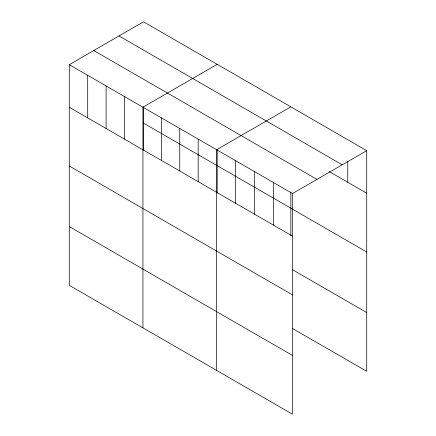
<?xml version="1.0" encoding="UTF-8"?>
<svg xmlns="http://www.w3.org/2000/svg" width="436" height="436" viewBox="0 0 436 436"><rect width="100%" height="100%" fill="white"/><g stroke="black" fill="none" stroke-linecap="round" stroke-linejoin="round"><path stroke-width="0.65" d="M69.275 64.67L292.474 193.53L292.474 414.2L69.275 285.335L69.275 64.67L143.526 21.8L366.725 150.665L366.725 371.33L292.561 328.515M217.183 64.326L142.932 107.191L142.932 327.861M290.839 106.847L216.588 149.717L216.588 370.387M292.474 193.53L366.725 150.665M119.023 35.948L342.222 164.808M329.354 171.653L366.725 193.23M93.778 50.522L316.977 179.387M143.526 123.137L366.725 252.003M69.275 107.234L292.474 236.094M292.561 269.742L366.725 312.558M69.275 166.007L292.474 294.872M69.275 226.562L292.474 355.427M347.754 161.331L347.754 182.275M290.839 191.976L290.839 235.778M273.503 182.575L273.503 225.145M254.531 171.626L254.531 214.19M235.56 160.671L235.56 203.236M217.183 149.45L217.183 193.252M198.173 139.084L198.173 181.654M179.757 128.457L179.757 171.021M161.347 117.824L161.347 160.388M143.526 106.929L143.526 150.055M124.516 96.563L124.516 139.128M106.101 85.93L106.101 128.495M87.691 75.297L87.691 117.867"/></g></svg>
